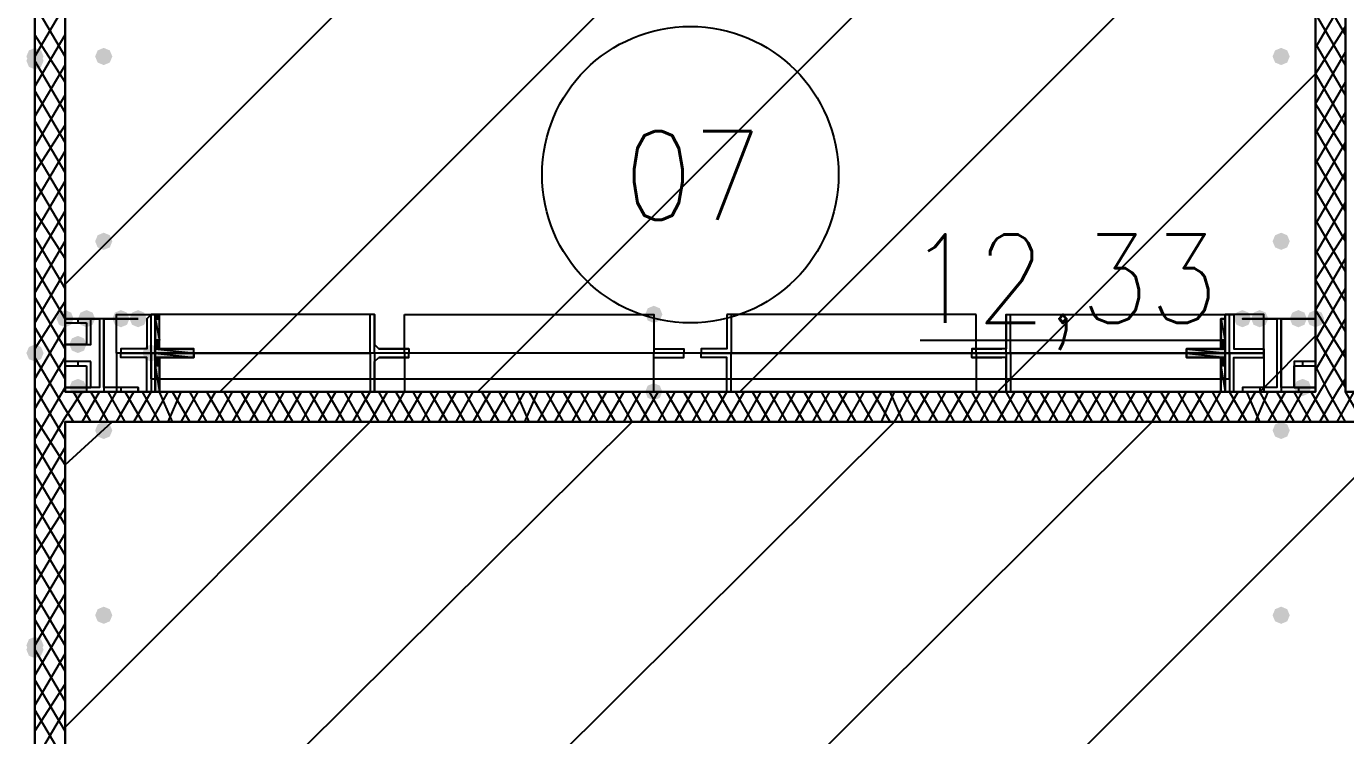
# Model space of a CAD drawing. Header units: millimetres. Extents: x 0 to 420, y 0 to 297.
# Drawn here: x 105.28 to 118.28, y 149.82 to 156.8 of the extents above; entities that cross this region are included whole.
import ezdxf

# ---------------------------------------------------------------- set-up
doc = ezdxf.new("R2010")
doc.units = ezdxf.units.MM
doc.layers.get('0').update_dxf_attribs({"linetype": 'CONTINUOUS'})
doc.styles.get("Standard").update_dxf_attribs({"font": 'STANDARD'})

msp = doc.modelspace()

# ---------------------------------------------------------------- hatches: boundary and pattern name
at = {"true_color": 0x000007}
h = msp.add_hatch(color=0, dxfattribs=at)
h.paths.add_polyline_path([(105.367667, 170.942), (105.367667, 153.585333)], flags=0)
h.paths.add_polyline_path([(105.367667, 153.585333), (105.367667, 170.942)], flags=0)
at = {"true_color": 0x0000fe}
for points in [[(105.452333, 156.506333), (105.427463, 156.446537), (105.367667, 156.421667), (105.307871, 156.446537), (105.283, 156.506333), (105.307871, 156.566129), (105.367667, 156.591), (105.427462, 156.566129)], [(105.452333, 156.464), (105.427463, 156.404204), (105.367667, 156.379333), (105.307871, 156.404204), (105.283, 156.464), (105.307871, 156.523796), (105.367667, 156.548667), (105.427462, 156.523796)], [(105.452333, 153.585333), (105.427463, 153.525537), (105.367667, 153.500667), (105.307871, 153.525537), (105.283, 153.585333), (105.307871, 153.645129), (105.367667, 153.67), (105.427462, 153.645129)], [(105.452333, 153.585333), (105.427463, 153.525537), (105.367667, 153.500667), (105.307871, 153.525537), (105.283, 153.585333), (105.307871, 153.645129), (105.367667, 153.67), (105.427462, 153.645129)], [(105.452333, 150.706667), (105.427463, 150.646871), (105.367667, 150.622), (105.307871, 150.646871), (105.283, 150.706667), (105.307871, 150.766462), (105.367667, 150.791333), (105.427462, 150.766463)], [(105.452333, 150.664333), (105.427463, 150.604537), (105.367667, 150.579667), (105.307871, 150.604537), (105.283, 150.664333), (105.307871, 150.724129), (105.367667, 150.749), (105.427462, 150.724129)]]:
    msp.add_hatch(color=0, dxfattribs=at).paths.add_polyline_path(points, flags=0)
at = {"true_color": 0x000007}
for points in [[(106.129667, 156.506333), (106.104796, 156.446537), (106.045, 156.421667), (105.985204, 156.446537), (105.960333, 156.506333), (105.985204, 156.566129), (106.045, 156.591), (106.104796, 156.566129)], [(117.729, 156.506333), (117.704129, 156.446537), (117.644333, 156.421667), (117.584538, 156.446537), (117.559667, 156.506333), (117.584537, 156.566129), (117.644333, 156.591), (117.704129, 156.566129)], [(106.129667, 154.686), (106.104796, 154.626204), (106.045, 154.601333), (105.985204, 154.626204), (105.960333, 154.686), (105.985204, 154.745796), (106.045, 154.770667), (106.104796, 154.745796)], [(117.729, 154.686), (117.704129, 154.626204), (117.644333, 154.601333), (117.584538, 154.626204), (117.559667, 154.686), (117.584537, 154.745796), (117.644333, 154.770667), (117.704129, 154.745796)], [(105.748667, 153.924), (105.723796, 153.864204), (105.664, 153.839333), (105.604204, 153.864204), (105.579333, 153.924), (105.604204, 153.983796), (105.664, 154.008667), (105.723796, 153.983796)], [(105.960333, 153.924), (105.935463, 153.864204), (105.875667, 153.839333), (105.815871, 153.864204), (105.791, 153.924), (105.815871, 153.983796), (105.875667, 154.008667), (105.935462, 153.983796)], [(106.299, 153.924), (106.274129, 153.864204), (106.214333, 153.839333), (106.154538, 153.864204), (106.129667, 153.924), (106.154537, 153.983796), (106.214333, 154.008667), (106.274129, 153.983796)], [(106.468333, 153.924), (106.443463, 153.864204), (106.383667, 153.839333), (106.323871, 153.864204), (106.299, 153.924), (106.323871, 153.983796), (106.383667, 154.008667), (106.443462, 153.983796)], [(111.548333, 153.966333), (111.523463, 153.906537), (111.463667, 153.881667), (111.403871, 153.906537), (111.379, 153.966333), (111.403871, 154.026129), (111.463667, 154.051), (111.523462, 154.026129)], [(117.348, 153.924), (117.323129, 153.864204), (117.263333, 153.839333), (117.203538, 153.864204), (117.178667, 153.924), (117.203537, 153.983796), (117.263333, 154.008667), (117.323129, 153.983796)], [(117.517333, 153.924), (117.492463, 153.864204), (117.432667, 153.839333), (117.372871, 153.864204), (117.348, 153.924), (117.372871, 153.983796), (117.432667, 154.008667), (117.492462, 153.983796)], [(117.898333, 153.924), (117.873463, 153.864204), (117.813667, 153.839333), (117.753871, 153.864204), (117.729, 153.924), (117.753871, 153.983796), (117.813667, 154.008667), (117.873462, 153.983796)], [(118.067667, 153.924), (118.042796, 153.864204), (117.983, 153.839333), (117.923204, 153.864204), (117.898333, 153.924), (117.923204, 153.983796), (117.983, 154.008667), (118.042796, 153.983796)], [(105.875667, 153.67), (105.850796, 153.610204), (105.791, 153.585333), (105.731204, 153.610204), (105.706333, 153.67), (105.731204, 153.729796), (105.791, 153.754667), (105.850796, 153.729796)], [(106.595333, 153.585333), (106.570463, 153.525537), (106.510667, 153.500667), (106.450871, 153.525537), (106.426, 153.585333), (106.450871, 153.645129), (106.510667, 153.67), (106.570462, 153.645129)], [(105.875667, 153.246667), (105.850796, 153.186871), (105.791, 153.162), (105.731204, 153.186871), (105.706333, 153.246667), (105.731204, 153.306462), (105.791, 153.331333), (105.850796, 153.306463)], [(111.548333, 153.204333), (111.523463, 153.144537), (111.463667, 153.119667), (111.403871, 153.144537), (111.379, 153.204333), (111.403871, 153.264129), (111.463667, 153.289), (111.523462, 153.264129)], [(117.940667, 153.246667), (117.915796, 153.186871), (117.856, 153.162), (117.796204, 153.186871), (117.771333, 153.246667), (117.796204, 153.306462), (117.856, 153.331333), (117.915796, 153.306463)], [(106.129667, 152.823333), (106.104796, 152.763537), (106.045, 152.738667), (105.985204, 152.763537), (105.960333, 152.823333), (105.985204, 152.883129), (106.045, 152.908), (106.104796, 152.883129)], [(117.729, 152.823333), (117.704129, 152.763537), (117.644333, 152.738667), (117.584538, 152.763537), (117.559667, 152.823333), (117.584537, 152.883129), (117.644333, 152.908), (117.704129, 152.883129)], [(106.129667, 151.003), (106.104796, 150.943204), (106.045, 150.918333), (105.985204, 150.943204), (105.960333, 151.003), (105.985204, 151.062796), (106.045, 151.087667), (106.104796, 151.062796)], [(117.729, 151.003), (117.704129, 150.943204), (117.644333, 150.918333), (117.584538, 150.943204), (117.559667, 151.003), (117.584537, 151.062796), (117.644333, 151.087667), (117.704129, 151.062796)]]:
    msp.add_hatch(color=0, dxfattribs=at).paths.add_polyline_path(points, flags=0)
at = {"true_color": 0x000062}
h = msp.add_hatch(color=0, dxfattribs=at)
h.paths.add_polyline_path([(106.553, 153.966333), (106.595333, 153.966333)], flags=0)
h.paths.add_polyline_path([(106.595333, 153.966333), (106.553, 153.966333)], flags=0)
h = msp.add_hatch(color=0, dxfattribs=at)
h.paths.add_polyline_path([(106.595333, 153.966333), (106.553, 153.966333), (106.595333, 153.924)], flags=0)
h.paths.add_polyline_path([(106.553, 153.966333), (106.595333, 153.924), (106.553, 153.924)], flags=0)
h.paths.add_polyline_path([(106.595333, 153.924), (106.553, 153.924)], flags=0)
h.paths.add_polyline_path([(106.553, 153.924), (106.595333, 153.924)], flags=0)
h = msp.add_hatch(color=0, dxfattribs=at)
h.paths.add_polyline_path([(106.595333, 153.924), (106.553, 153.924), (106.595333, 153.712333)], flags=0)
h.paths.add_polyline_path([(106.553, 153.924), (106.595333, 153.712333), (106.553, 153.712333)], flags=0)
for points in [[(117.094, 153.924), (117.051667, 153.924)], [(106.891667, 153.627667), (106.849333, 153.627667)], [(116.755333, 153.627667), (116.797667, 153.627667)], [(116.755333, 153.543), (116.797667, 153.543)], [(106.553, 153.204333), (106.595333, 153.204333)]]:
    msp.add_hatch(color=0, dxfattribs=at).paths.add_polyline_path(points, flags=0)
h = msp.add_hatch(color=0, dxfattribs=at)
h.paths.add_polyline_path([(117.094, 153.924), (117.051667, 153.924), (117.094, 153.712333)], flags=0)
h.paths.add_polyline_path([(117.051667, 153.924), (117.094, 153.712333), (117.051667, 153.712333)], flags=0)
h = msp.add_hatch(color=0, dxfattribs=at)
h.paths.add_polyline_path([(117.094, 153.966333), (117.094, 153.924)], flags=0)
h.paths.add_polyline_path([(117.094, 153.924), (117.094, 153.966333)], flags=0)
h = msp.add_hatch(color=0, dxfattribs=at)
h.paths.add_polyline_path([(106.595333, 153.712333), (106.553, 153.712333), (106.595333, 153.67)], flags=0)
h.paths.add_polyline_path([(106.553, 153.712333), (106.595333, 153.67), (106.553, 153.67)], flags=0)
h = msp.add_hatch(color=0, dxfattribs=at)
h.paths.add_polyline_path([(106.595333, 153.67), (106.553, 153.67), (106.595333, 153.627667)], flags=0)
h.paths.add_polyline_path([(106.553, 153.67), (106.595333, 153.627667), (106.553, 153.627667)], flags=0)
h.paths.add_polyline_path([(106.595333, 153.627667), (106.553, 153.627667)], flags=0)
h.paths.add_polyline_path([(106.553, 153.627667), (106.595333, 153.627667)], flags=0)
h.paths.add_polyline_path([(106.595333, 153.627667), (106.553, 153.627667)], flags=0)
h.paths.add_polyline_path([(106.595333, 153.627667), (106.553, 153.627667)], flags=0)
h = msp.add_hatch(color=0, dxfattribs=at)
h.paths.add_polyline_path([(106.637667, 153.627667), (106.553, 153.627667)], flags=0)
h.paths.add_polyline_path([(106.637667, 153.627667), (106.553, 153.627667), (106.595333, 153.627667)], flags=0)
h = msp.add_hatch(color=0, dxfattribs=at)
h.paths.add_polyline_path([(106.849333, 153.627667), (106.553, 153.627667)], flags=0)
h.paths.add_polyline_path([(106.849333, 153.627667), (106.553, 153.627667), (106.637667, 153.627667)], flags=0)
h = msp.add_hatch(color=0, dxfattribs=at)
h.paths.add_polyline_path([(106.934, 153.627667), (106.553, 153.627667)], flags=0)
h.paths.add_polyline_path([(106.553, 153.627667), (106.934, 153.627667)], flags=0)
h.paths.add_polyline_path([(106.934, 153.627667), (106.553, 153.627667)], flags=0)
h.paths.add_polyline_path([(106.934, 153.627667), (106.553, 153.627667), (106.891667, 153.627667)], flags=0)
h = msp.add_hatch(color=0, dxfattribs=at)
h.paths.add_polyline_path([(106.934, 153.627667), (106.553, 153.627667), (106.934, 153.585333)], flags=0)
h.paths.add_polyline_path([(106.553, 153.627667), (106.934, 153.585333), (106.553, 153.585333)], flags=0)
h.paths.add_polyline_path([(106.934, 153.585333), (106.553, 153.585333)], flags=0)
h.paths.add_polyline_path([(106.553, 153.585333), (106.934, 153.585333)], flags=0)
h.paths.add_polyline_path([(106.934, 153.585333), (106.553, 153.585333)], flags=0)
h.paths.add_polyline_path([(106.934, 153.585333), (106.553, 153.585333)], flags=0)
h.paths.add_polyline_path([(106.553, 153.585333), (106.934, 153.585333)], flags=0)
h.paths.add_polyline_path([(106.934, 153.585333), (106.553, 153.585333)], flags=0)
h.paths.add_polyline_path([(106.934, 153.585333), (106.553, 153.585333)], flags=0)
h.paths.add_polyline_path([(106.553, 153.585333), (106.934, 153.585333)], flags=0)
h = msp.add_hatch(color=0, dxfattribs=at)
h.paths.add_polyline_path([(106.849333, 153.627667), (106.891667, 153.627667)], flags=0)
h.paths.add_polyline_path([(106.891667, 153.627667), (106.849333, 153.627667)], flags=0)
h = msp.add_hatch(color=0, dxfattribs=at)
h.paths.add_polyline_path([(117.094, 153.627667), (116.755333, 153.627667)], flags=0)
h.paths.add_polyline_path([(116.755333, 153.627667), (117.094, 153.627667)], flags=0)
h.paths.add_polyline_path([(117.094, 153.627667), (116.755333, 153.627667)], flags=0)
h.paths.add_polyline_path([(117.094, 153.627667), (116.755333, 153.627667), (116.713, 153.627667)], flags=0)
h = msp.add_hatch(color=0, dxfattribs=at)
h.paths.add_polyline_path([(117.094, 153.627667), (116.713, 153.627667), (117.094, 153.585333)], flags=0)
h.paths.add_polyline_path([(116.713, 153.627667), (117.094, 153.585333), (116.713, 153.585333)], flags=0)
h.paths.add_polyline_path([(117.094, 153.585333), (116.713, 153.585333)], flags=0)
h.paths.add_polyline_path([(116.713, 153.585333), (117.094, 153.585333)], flags=0)
h.paths.add_polyline_path([(117.094, 153.585333), (116.713, 153.585333)], flags=0)
h.paths.add_polyline_path([(117.094, 153.585333), (116.713, 153.585333)], flags=0)
h.paths.add_polyline_path([(116.713, 153.585333), (117.094, 153.585333)], flags=0)
h.paths.add_polyline_path([(117.094, 153.585333), (116.713, 153.585333)], flags=0)
h.paths.add_polyline_path([(117.094, 153.585333), (116.713, 153.585333)], flags=0)
h.paths.add_polyline_path([(116.713, 153.585333), (117.094, 153.585333)], flags=0)
h = msp.add_hatch(color=0, dxfattribs=at)
h.paths.add_polyline_path([(116.755333, 153.627667), (116.797667, 153.627667)], flags=0)
h.paths.add_polyline_path([(116.797667, 153.627667), (116.755333, 153.627667)], flags=0)
h = msp.add_hatch(color=0, dxfattribs=at)
h.paths.add_polyline_path([(117.094, 153.627667), (117.051667, 153.627667)], flags=0)
h.paths.add_polyline_path([(117.051667, 153.627667), (117.094, 153.627667)], flags=0)
h.paths.add_polyline_path([(117.094, 153.627667), (117.051667, 153.627667)], flags=0)
h.paths.add_polyline_path([(117.094, 153.627667), (117.051667, 153.627667), (116.797667, 153.627667)], flags=0)
h = msp.add_hatch(color=0, dxfattribs=at)
h.paths.add_polyline_path([(117.094, 153.712333), (117.051667, 153.712333), (117.094, 153.67)], flags=0)
h.paths.add_polyline_path([(117.051667, 153.712333), (117.094, 153.67), (117.051667, 153.67)], flags=0)
h = msp.add_hatch(color=0, dxfattribs=at)
h.paths.add_polyline_path([(117.094, 153.67), (117.051667, 153.67), (117.094, 153.627667)], flags=0)
h.paths.add_polyline_path([(117.051667, 153.67), (117.094, 153.627667), (117.051667, 153.627667)], flags=0)
h.paths.add_polyline_path([(117.094, 153.627667), (117.051667, 153.627667)], flags=0)
h.paths.add_polyline_path([(117.051667, 153.627667), (117.094, 153.627667)], flags=0)
h.paths.add_polyline_path([(117.094, 153.627667), (117.051667, 153.627667)], flags=0)
h.paths.add_polyline_path([(117.094, 153.627667), (117.051667, 153.627667)], flags=0)
at = {"true_color": 0x000007}
h = msp.add_hatch(color=0, dxfattribs=at)
h.paths.add_polyline_path([(105.367667, 153.585333), (105.367667, 136.186333)], flags=0)
h.paths.add_polyline_path([(105.367667, 136.186333), (105.367667, 153.585333)], flags=0)
at = {"true_color": 0x000062}
h = msp.add_hatch(color=0, dxfattribs=at)
h.paths.add_polyline_path([(106.934, 153.585333), (106.553, 153.585333), (106.934, 153.543)], flags=0)
h.paths.add_polyline_path([(106.553, 153.585333), (106.934, 153.543), (106.553, 153.543)], flags=0)
h.paths.add_polyline_path([(106.934, 153.543), (106.553, 153.543)], flags=0)
h.paths.add_polyline_path([(106.553, 153.543), (106.934, 153.543)], flags=0)
h.paths.add_polyline_path([(106.934, 153.543), (106.553, 153.543)], flags=0)
h.paths.add_polyline_path([(106.934, 153.543), (106.553, 153.543)], flags=0)
h.paths.add_polyline_path([(106.553, 153.543), (106.934, 153.543)], flags=0)
h.paths.add_polyline_path([(106.934, 153.543), (106.553, 153.543)], flags=0)
h.paths.add_polyline_path([(106.934, 153.543), (106.553, 153.543)], flags=0)
h.paths.add_polyline_path([(106.553, 153.543), (106.934, 153.543)], flags=0)
h = msp.add_hatch(color=0, dxfattribs=at)
h.paths.add_polyline_path([(106.891667, 153.543), (106.849333, 153.543)], flags=0)
h.paths.add_polyline_path([(106.891667, 153.543), (106.849333, 153.543)], flags=0)
h.paths.add_polyline_path([(106.849333, 153.543), (106.891667, 153.543)], flags=0)
h.paths.add_polyline_path([(106.891667, 153.543), (106.553, 153.543)], flags=0)
h.paths.add_polyline_path([(106.891667, 153.543), (106.553, 153.543), (106.934, 153.543)], flags=0)
h = msp.add_hatch(color=0, dxfattribs=at)
h.paths.add_polyline_path([(106.637667, 153.543), (106.553, 153.543)], flags=0)
h.paths.add_polyline_path([(106.637667, 153.543), (106.553, 153.543), (106.849333, 153.543)], flags=0)
h = msp.add_hatch(color=0, dxfattribs=at)
h.paths.add_polyline_path([(106.553, 153.543), (106.595333, 153.543)], flags=0)
h.paths.add_polyline_path([(106.595333, 153.543), (106.553, 153.543)], flags=0)
h.paths.add_polyline_path([(106.595333, 153.543), (106.553, 153.543)], flags=0)
h.paths.add_polyline_path([(106.553, 153.543), (106.595333, 153.543)], flags=0)
h.paths.add_polyline_path([(106.595333, 153.543), (106.553, 153.543)], flags=0)
h.paths.add_polyline_path([(106.595333, 153.543), (106.553, 153.543), (106.637667, 153.543)], flags=0)
h = msp.add_hatch(color=0, dxfattribs=at)
h.paths.add_polyline_path([(106.595333, 153.543), (106.553, 153.543), (106.595333, 153.500667)], flags=0)
h.paths.add_polyline_path([(106.553, 153.543), (106.595333, 153.500667), (106.553, 153.500667)], flags=0)
h = msp.add_hatch(color=0, dxfattribs=at)
h.paths.add_polyline_path([(106.595333, 153.500667), (106.553, 153.500667), (106.595333, 153.458333)], flags=0)
h.paths.add_polyline_path([(106.553, 153.500667), (106.595333, 153.458333), (106.553, 153.458333)], flags=0)
h = msp.add_hatch(color=0, dxfattribs=at)
h.paths.add_polyline_path([(117.094, 153.585333), (116.713, 153.585333), (117.094, 153.543)], flags=0)
h.paths.add_polyline_path([(116.713, 153.585333), (117.094, 153.543), (116.713, 153.543)], flags=0)
h.paths.add_polyline_path([(117.094, 153.543), (116.713, 153.543)], flags=0)
h.paths.add_polyline_path([(116.713, 153.543), (117.094, 153.543)], flags=0)
h.paths.add_polyline_path([(117.094, 153.543), (116.713, 153.543)], flags=0)
h.paths.add_polyline_path([(117.094, 153.543), (116.713, 153.543)], flags=0)
h.paths.add_polyline_path([(116.713, 153.543), (117.094, 153.543)], flags=0)
h.paths.add_polyline_path([(117.094, 153.543), (116.713, 153.543)], flags=0)
h.paths.add_polyline_path([(117.094, 153.543), (116.713, 153.543), (116.755333, 153.543)], flags=0)
h = msp.add_hatch(color=0, dxfattribs=at)
h.paths.add_polyline_path([(116.713, 153.543), (117.094, 153.543)], flags=0)
h.paths.add_polyline_path([(117.094, 153.543), (116.755333, 153.543)], flags=0)
h.paths.add_polyline_path([(117.094, 153.543), (116.755333, 153.543)], flags=0)
h = msp.add_hatch(color=0, dxfattribs=at)
h.paths.add_polyline_path([(116.755333, 153.543), (116.797667, 153.543)], flags=0)
h.paths.add_polyline_path([(116.797667, 153.543), (116.755333, 153.543)], flags=0)
h = msp.add_hatch(color=0, dxfattribs=at)
h.paths.add_polyline_path([(117.094, 153.543), (116.797667, 153.543)], flags=0)
h.paths.add_polyline_path([(116.797667, 153.543), (117.094, 153.543), (117.051667, 153.543)], flags=0)
h = msp.add_hatch(color=0, dxfattribs=at)
h.paths.add_polyline_path([(117.051667, 153.543), (117.094, 153.543)], flags=0)
h.paths.add_polyline_path([(117.094, 153.543), (117.051667, 153.543)], flags=0)
h.paths.add_polyline_path([(117.094, 153.543), (117.051667, 153.543)], flags=0)
h.paths.add_polyline_path([(117.051667, 153.543), (117.094, 153.543)], flags=0)
h.paths.add_polyline_path([(117.094, 153.543), (117.051667, 153.543)], flags=0)
h.paths.add_polyline_path([(117.094, 153.543), (117.051667, 153.543)], flags=0)
h = msp.add_hatch(color=0, dxfattribs=at)
h.paths.add_polyline_path([(117.094, 153.543), (117.051667, 153.543), (117.094, 153.500667)], flags=0)
h.paths.add_polyline_path([(117.051667, 153.543), (117.094, 153.500667), (117.051667, 153.500667)], flags=0)
h = msp.add_hatch(color=0, dxfattribs=at)
h.paths.add_polyline_path([(117.094, 153.500667), (117.051667, 153.500667), (117.094, 153.458333)], flags=0)
h.paths.add_polyline_path([(117.051667, 153.500667), (117.094, 153.458333), (117.051667, 153.458333)], flags=0)
h = msp.add_hatch(color=0, dxfattribs=at)
h.paths.add_polyline_path([(106.595333, 153.458333), (106.553, 153.458333), (106.595333, 153.204333)], flags=0)
h.paths.add_polyline_path([(106.553, 153.458333), (106.595333, 153.204333), (106.553, 153.204333)], flags=0)
h.paths.add_polyline_path([(106.595333, 153.204333), (106.553, 153.204333)], flags=0)
h.paths.add_polyline_path([(106.553, 153.204333), (106.595333, 153.204333)], flags=0)
h.paths.add_polyline_path([(106.595333, 153.204333), (106.553, 153.204333)], flags=0)
h.paths.add_polyline_path([(106.595333, 153.204333), (106.553, 153.204333)], flags=0)

# ---------------------------------------------------------------- linework, layer by layer
at = {"color": 0, "true_color": 0x00001e}
msp.add_lwpolyline([(105.664001, 200.321333), (117.983001, 200.321333), (117.983001, 153.204333), (105.664001, 153.204333)], close=True, dxfattribs=at)
at = {"color": 0, "true_color": 0x000007}
for points in [[(105.367667, 173.439667), (105.367667, 118.448667)], [(105.367667, 170.942), (105.367667, 153.585333), (105.367667, 170.942), (105.367667, 153.585333)], [(118.279333, 153.204333), (118.279333, 164.380333)], [(105.664, 153.204333), (105.664, 161.628667)], [(117.983, 161.628667), (117.983, 153.204333)], [(118.279333, 156.718), (117.983, 157.226)], [(105.367667, 156.506333), (105.664, 157.014333)], [(105.664, 156.506333), (105.367667, 157.014333)], [(117.983, 156.591), (118.279333, 157.099)], [(118.279333, 156.421667), (117.983, 156.929667)], [(117.983, 156.337), (118.279333, 156.802667)], [(105.367667, 156.21), (105.664, 156.718)], [(105.664, 156.252333), (105.367667, 156.718)], [(118.279333, 156.125333), (117.983, 156.633333)], [(117.983, 156.040667), (118.279333, 156.548667)], [(105.664, 155.956), (105.367667, 156.464)], [(105.367667, 155.913667), (105.664, 156.421667)], [(118.279333, 155.829), (117.983, 156.337)], [(117.983, 155.744333), (118.279333, 156.252333)], [(105.664, 155.659667), (105.367667, 156.167667)], [(105.367667, 155.617333), (105.664, 156.125333)], [(118.279333, 155.575), (117.983, 156.040667)], [(105.664, 155.363333), (105.367667, 155.871333)], [(105.367667, 155.363333), (105.664, 155.829)], [(117.983, 155.448), (118.279333, 155.956)], [(118.279333, 155.278667), (117.983, 155.786667)], [(105.367667, 155.067), (105.664, 155.575)], [(105.664, 155.067), (105.367667, 155.575)], [(117.983, 155.151667), (118.279333, 155.659667)], [(118.279333, 154.982333), (117.983, 155.490333)], [(117.983, 154.855333), (118.279333, 155.363333)], [(105.367667, 154.770667), (105.664, 155.278667)], [(105.664, 154.770667), (105.367667, 155.278667)], [(118.279333, 154.686), (117.983, 155.194)], [(117.983, 154.559), (118.279333, 155.067)], [(105.367667, 154.474333), (105.664, 154.982333)], [(105.664, 154.516667), (105.367667, 154.982333)], [(118.279333, 154.389667), (117.983, 154.897667)], [(105.664, 154.220333), (105.367667, 154.728333)], [(105.367667, 154.178), (105.664, 154.686)], [(117.983, 154.305), (118.279333, 154.770667)], [(118.279333, 154.093333), (117.983, 154.601333)], [(105.664, 153.924), (105.367667, 154.432)], [(117.983, 154.008667), (118.279333, 154.516667)], [(105.367667, 153.881667), (105.664, 154.389667)], [(118.279333, 153.797), (117.983, 154.305)], [(117.983, 153.712333), (118.279333, 154.220333)], [(105.664, 153.627667), (105.367667, 154.135667)], [(105.367667, 153.627667), (105.664, 154.093333)], [(118.279333, 153.543), (117.983, 154.008667)], [(105.791, 153.924), (105.791, 153.881667)], [(106.045, 153.924), (106.045, 153.204333)], [(106.553, 153.585333), (106.172, 153.585333), (106.172, 153.966333), (106.553, 153.966333)], [(106.510667, 153.585333), (106.510667, 153.966333), (106.468333, 153.924), (106.468333, 153.67), (106.468333, 153.627667), (106.214333, 153.627667), (106.214333, 153.585333), (106.510667, 153.585333), (108.669667, 153.585333), (108.669667, 153.966333), (106.510667, 153.966333)], [(108.712, 153.966333), (106.553, 153.966333)], [(108.712, 153.585333), (108.712, 153.966333), (108.712, 153.924), (108.712, 153.67), (108.754333, 153.627667)], [(111.463667, 153.966333), (111.463667, 153.924), (111.463667, 153.67), (111.463667, 153.627667), (111.506, 153.627667), (111.717667, 153.627667), (111.76, 153.627667), (111.76, 153.585333)], [(112.183333, 153.966333), (112.183333, 153.924), (112.183333, 153.67), (112.183333, 153.627667), (111.929333, 153.627667), (111.929333, 153.585333)], [(112.225667, 153.966333), (112.183333, 153.966333)], [(114.935, 153.585333), (114.935, 153.966333), (114.935, 153.924), (114.935, 153.67), (114.935, 153.627667)], [(114.935, 153.966333), (117.094, 153.966333)], [(117.136333, 153.585333), (117.136333, 153.966333), (117.178667, 153.966333), (117.178667, 153.924), (117.178667, 153.67), (117.178667, 153.627667), (117.221, 153.627667), (117.432667, 153.627667), (117.475, 153.627667), (117.475, 153.585333), (117.136333, 153.585333), (114.977333, 153.585333), (114.977333, 153.966333), (117.136333, 153.966333)], [(117.094, 153.585333), (117.475, 153.585333), (117.475, 153.966333), (117.094, 153.966333)], [(117.644333, 153.924), (117.644333, 153.204333)], [(117.983, 153.416), (118.279333, 153.924)], [(105.367667, 153.331333), (105.664, 153.839333)], [(105.664, 153.331333), (105.367667, 153.839333)], [(118.279333, 153.246667), (117.983, 153.754667)], [(106.891667, 153.627667), (106.637667, 153.627667)], [(109.050667, 153.627667), (109.050667, 153.585333)], [(114.088333, 153.712333), (117.094, 153.712333)], [(114.935, 153.627667), (114.892667, 153.627667), (114.596333, 153.627667), (114.892667, 153.627667)], [(114.596333, 153.627667), (114.596333, 153.585333)], [(116.755333, 153.627667), (117.051667, 153.627667)], [(118.025333, 153.204333), (118.279333, 153.627667)], [(105.367667, 136.186333), (105.367667, 153.585333), (105.367667, 136.186333), (105.367667, 153.585333)], [(105.367667, 153.035), (105.664, 153.543)], [(105.664, 153.035), (105.367667, 153.543)], [(105.791, 153.500667), (105.791, 153.458333)], [(106.553, 153.585333), (106.172, 153.585333), (106.172, 153.204333), (106.553, 153.204333)], [(106.510667, 153.585333), (106.510667, 153.204333), (106.468333, 153.204333), (106.468333, 153.500667), (106.468333, 153.543), (106.214333, 153.543), (106.214333, 153.585333), (106.510667, 153.585333), (108.669667, 153.585333), (108.669667, 153.204333), (106.510667, 153.204333)], [(106.510667, 153.331333), (106.510667, 153.585333), (106.510667, 153.500667), (106.510667, 153.331333), (117.136333, 153.331333), (117.136333, 153.585333), (106.510667, 153.585333), (106.510667, 153.543)], [(108.712, 153.585333), (106.553, 153.585333)], [(108.712, 153.585333), (106.553, 153.585333)], [(106.891667, 153.543), (106.637667, 153.543)], [(109.050667, 153.585333), (108.712, 153.585333)], [(108.712, 153.585333), (108.712, 153.204333), (108.712, 153.500667), (108.754333, 153.543)], [(109.050667, 153.585333), (108.712, 153.585333)], [(109.050667, 153.543), (109.050667, 153.585333)], [(111.76, 153.585333), (111.463667, 153.585333)], [(111.76, 153.585333), (111.463667, 153.585333)], [(111.463667, 153.204333), (111.463667, 153.500667), (111.463667, 153.543), (111.506, 153.543), (111.717667, 153.543), (111.76, 153.543), (111.76, 153.585333)], [(111.929333, 153.585333), (112.225667, 153.585333)], [(111.929333, 153.585333), (112.225667, 153.585333)], [(112.183333, 153.204333), (112.183333, 153.500667), (112.183333, 153.543), (111.929333, 153.543), (111.929333, 153.585333)], [(114.596333, 153.585333), (114.935, 153.585333)], [(114.596333, 153.585333), (114.935, 153.585333)], [(114.596333, 153.543), (114.596333, 153.585333)], [(114.935, 153.543), (114.892667, 153.543), (114.596333, 153.543), (114.892667, 153.543)], [(114.935, 153.585333), (117.094, 153.585333)], [(114.935, 153.585333), (117.094, 153.585333)], [(114.935, 153.585333), (114.935, 153.204333), (114.935, 153.500667), (114.935, 153.543)], [(117.136333, 153.585333), (117.136333, 153.204333), (117.178667, 153.204333), (117.178667, 153.500667), (117.178667, 153.543), (117.221, 153.543), (117.432667, 153.543), (117.475, 153.543), (117.475, 153.585333), (117.136333, 153.585333), (114.977333, 153.585333), (114.977333, 153.204333), (117.136333, 153.204333)], [(116.755333, 153.543), (117.051667, 153.543)], [(117.094, 153.585333), (117.475, 153.585333), (117.475, 153.204333), (117.094, 153.204333)], [(117.856, 153.500667), (117.856, 153.458333)], [(118.11, 153.204333), (117.983, 153.458333)], [(105.367667, 152.738667), (105.664, 153.246667)], [(105.664, 152.738667), (105.367667, 153.246667)], [(105.664, 153.246667), (105.664, 153.204333)], [(105.875667, 153.246667), (105.875667, 153.204333)], [(106.214333, 153.246667), (106.214333, 153.204333)], [(106.383667, 153.246667), (106.383667, 153.204333)], [(117.263333, 153.246667), (117.263333, 153.204333)], [(117.432667, 153.246667), (117.432667, 153.204333)], [(117.813667, 153.246667), (117.813667, 153.204333)], [(117.983, 153.246667), (117.983, 153.204333)], [(118.194667, 153.204333), (118.279333, 153.331333)], [(105.664, 152.950333), (105.833333, 153.204333)], [(117.983, 153.204333), (105.664, 153.204333)], [(105.918, 152.908), (105.748667, 153.204333)], [(105.833333, 152.908), (106.002667, 153.204333)], [(106.087333, 152.908), (105.918, 153.204333)], [(106.002667, 152.908), (106.172, 153.204333)], [(106.256667, 152.908), (106.087333, 153.204333)], [(106.172, 152.908), (106.341333, 153.204333)], [(106.426, 152.908), (106.256667, 153.204333)], [(106.341333, 152.908), (106.510667, 153.204333)], [(106.595333, 152.908), (106.426, 153.204333)], [(106.510667, 152.908), (106.68, 153.204333)], [(108.712, 153.204333), (106.553, 153.204333)], [(106.722333, 152.908), (106.595333, 153.204333)], [(106.68, 152.908), (106.807, 153.204333)], [(106.891667, 152.908), (106.722333, 153.204333)], [(106.807, 152.908), (106.976333, 153.204333)], [(107.061, 152.908), (106.891667, 153.204333)], [(106.976333, 152.908), (107.145667, 153.204333)], [(107.230333, 152.908), (107.061, 153.204333)], [(107.145667, 152.908), (107.315, 153.204333)], [(107.399667, 152.908), (107.230333, 153.204333)], [(107.315, 152.908), (107.484333, 153.204333)], [(107.569, 152.908), (107.399667, 153.204333)], [(107.484333, 152.908), (107.653667, 153.204333)], [(107.738333, 152.908), (107.569, 153.204333)], [(107.653667, 152.908), (107.823, 153.204333)], [(107.907667, 152.908), (107.738333, 153.204333)], [(107.823, 152.908), (107.992333, 153.204333)], [(108.077, 152.908), (107.907667, 153.204333)], [(107.992333, 152.908), (108.161667, 153.204333)], [(108.246333, 152.908), (108.077, 153.204333)], [(108.161667, 152.908), (108.331, 153.204333)], [(108.415667, 152.908), (108.246333, 153.204333)], [(108.331, 152.908), (108.500333, 153.204333)], [(108.585, 152.908), (108.415667, 153.204333)], [(108.500333, 152.908), (108.669667, 153.204333)], [(108.754333, 152.908), (108.585, 153.204333)], [(108.669667, 152.908), (108.839, 153.204333)], [(108.923667, 152.908), (108.754333, 153.204333)], [(108.839, 152.908), (109.008333, 153.204333)], [(109.093, 152.908), (108.923667, 153.204333)], [(109.008333, 152.908), (109.177667, 153.204333)], [(109.262333, 152.908), (109.093, 153.204333)], [(109.177667, 152.908), (109.347, 153.204333)], [(109.431667, 152.908), (109.262333, 153.204333)], [(109.347, 152.908), (109.516333, 153.204333)], [(109.601, 152.908), (109.431667, 153.204333)], [(109.516333, 152.908), (109.685667, 153.204333)], [(109.770333, 152.908), (109.601, 153.204333)], [(109.685667, 152.908), (109.855, 153.204333)], [(109.939667, 152.908), (109.770333, 153.204333)], [(109.855, 152.908), (110.024333, 153.204333)], [(110.109, 152.908), (109.939667, 153.204333)], [(110.024333, 152.908), (110.193667, 153.204333)], [(110.236, 152.908), (110.109, 153.204333)], [(110.193667, 152.908), (110.320667, 153.204333)], [(110.405333, 152.908), (110.236, 153.204333)], [(110.320667, 152.908), (110.49, 153.204333)], [(110.574667, 152.908), (110.405333, 153.204333)], [(110.49, 152.908), (110.659333, 153.204333)], [(110.744, 152.908), (110.574667, 153.204333)], [(110.659333, 152.908), (110.828667, 153.204333)], [(110.913333, 152.908), (110.744, 153.204333)], [(110.828667, 152.908), (110.998, 153.204333)], [(111.082667, 152.908), (110.913333, 153.204333)], [(110.998, 152.908), (111.167333, 153.204333)], [(111.252, 152.908), (111.082667, 153.204333)], [(111.167333, 152.908), (111.336667, 153.204333)], [(111.421333, 152.908), (111.252, 153.204333)], [(111.336667, 152.908), (111.506, 153.204333)], [(111.590667, 152.908), (111.421333, 153.204333)], [(111.506, 152.908), (111.675333, 153.204333)], [(111.76, 152.908), (111.590667, 153.204333)], [(111.675333, 152.908), (111.844667, 153.204333)], [(111.929333, 152.908), (111.76, 153.204333)], [(111.844667, 152.908), (112.014, 153.204333)], [(112.098667, 152.908), (111.929333, 153.204333)], [(112.014, 152.908), (112.183333, 153.204333)], [(112.268, 152.908), (112.098667, 153.204333)], [(112.183333, 152.908), (112.352667, 153.204333)], [(112.225667, 153.204333), (112.183333, 153.204333)], [(112.437333, 152.908), (112.268, 153.204333)], [(112.352667, 152.908), (112.522, 153.204333)], [(112.606667, 152.908), (112.437333, 153.204333)], [(112.522, 152.908), (112.691333, 153.204333)], [(112.776, 152.908), (112.606667, 153.204333)], [(112.691333, 152.908), (112.860667, 153.204333)], [(112.945333, 152.908), (112.776, 153.204333)], [(112.860667, 152.908), (113.03, 153.204333)], [(113.114667, 152.908), (112.945333, 153.204333)], [(113.03, 152.908), (113.199333, 153.204333)], [(113.284, 152.908), (113.114667, 153.204333)], [(113.199333, 152.908), (113.368667, 153.204333)], [(113.453333, 152.908), (113.284, 153.204333)], [(113.368667, 152.908), (113.538, 153.204333)], [(113.622667, 152.908), (113.453333, 153.204333)], [(113.538, 152.908), (113.707333, 153.204333)], [(113.792, 152.908), (113.622667, 153.204333)], [(113.707333, 152.908), (113.834333, 153.204333)], [(113.919, 152.908), (113.792, 153.204333)], [(113.834333, 152.908), (114.003667, 153.204333)], [(114.088333, 152.908), (113.919, 153.204333)], [(114.003667, 152.908), (114.173, 153.204333)], [(114.257667, 152.908), (114.088333, 153.204333)], [(114.173, 152.908), (114.342333, 153.204333)], [(114.427, 152.908), (114.257667, 153.204333)], [(114.342333, 152.908), (114.511667, 153.204333)], [(114.596333, 152.908), (114.427, 153.204333)], [(114.511667, 152.908), (114.681, 153.204333)], [(114.765667, 152.908), (114.596333, 153.204333)], [(114.681, 152.908), (114.850333, 153.204333)], [(114.935, 152.908), (114.765667, 153.204333)], [(114.850333, 152.908), (115.019667, 153.204333)], [(115.104333, 152.908), (114.935, 153.204333)], [(114.935, 153.204333), (117.094, 153.204333)], [(115.019667, 152.908), (115.189, 153.204333)], [(115.273667, 152.908), (115.104333, 153.204333)], [(115.189, 152.908), (115.358333, 153.204333)], [(115.443, 152.908), (115.273667, 153.204333)], [(115.358333, 152.908), (115.527667, 153.204333)], [(115.612333, 152.908), (115.443, 153.204333)], [(115.527667, 152.908), (115.697, 153.204333)], [(115.781667, 152.908), (115.612333, 153.204333)], [(115.697, 152.908), (115.866333, 153.204333)], [(115.951, 152.908), (115.781667, 153.204333)], [(115.866333, 152.908), (116.035667, 153.204333)], [(116.120333, 152.908), (115.951, 153.204333)], [(116.035667, 152.908), (116.205, 153.204333)], [(116.289667, 152.908), (116.120333, 153.204333)], [(116.205, 152.908), (116.374333, 153.204333)], [(116.459, 152.908), (116.289667, 153.204333)], [(116.374333, 152.908), (116.543667, 153.204333)], [(116.628333, 152.908), (116.459, 153.204333)], [(116.543667, 152.908), (116.713, 153.204333)], [(116.797667, 152.908), (116.628333, 153.204333)], [(116.713, 152.908), (116.882333, 153.204333)], [(116.967, 152.908), (116.797667, 153.204333)], [(116.882333, 152.908), (117.051667, 153.204333)], [(117.136333, 152.908), (116.967, 153.204333)], [(117.051667, 152.908), (117.221, 153.204333)], [(117.305667, 152.908), (117.136333, 153.204333)], [(117.221, 152.908), (117.390333, 153.204333)], [(117.432667, 152.908), (117.305667, 153.204333)], [(117.390333, 152.908), (117.517333, 153.204333)], [(117.602, 152.908), (117.432667, 153.204333)], [(117.517333, 152.908), (117.686667, 153.204333)], [(117.771333, 152.908), (117.602, 153.204333)], [(117.686667, 152.908), (117.856, 153.204333)], [(117.940667, 152.908), (117.771333, 153.204333)], [(117.856, 152.908), (118.025333, 153.204333)], [(118.11, 152.908), (117.940667, 153.204333)], [(118.025333, 152.908), (118.194667, 153.204333)], [(118.279333, 152.908), (118.11, 153.204333)], [(118.194667, 152.908), (118.364, 153.204333)], [(118.448667, 152.908), (118.279333, 153.204333)], [(120.946333, 153.204333), (118.279333, 153.204333)], [(105.748667, 152.908), (105.664, 153.035)], [(105.367667, 152.442333), (105.664, 152.950333)], [(105.664, 152.484667), (105.367667, 152.950333)], [(105.664, 152.908), (120.946333, 152.908)], [(105.664, 124.502333), (105.664, 152.908)], [(105.664, 152.188333), (105.367667, 152.696333)], [(105.367667, 152.146), (105.664, 152.654)], [(105.664, 151.892), (105.367667, 152.4)], [(105.367667, 151.849667), (105.664, 152.357667)], [(105.664, 151.595667), (105.367667, 152.103667)], [(105.367667, 151.595667), (105.664, 152.061333)], [(105.367667, 151.299333), (105.664, 151.807333)], [(105.664, 151.299333), (105.367667, 151.807333)], [(105.367667, 151.003), (105.664, 151.511)], [(105.664, 151.003), (105.367667, 151.511)], [(105.367667, 150.706667), (105.664, 151.214667)], [(105.664, 150.706667), (105.367667, 151.214667)], [(105.664, 150.452667), (105.367667, 150.960667)], [(105.367667, 150.410333), (105.664, 150.918333)], [(105.664, 150.156333), (105.367667, 150.664333)], [(105.367667, 150.114), (105.664, 150.622)], [(105.664, 149.86), (105.367667, 150.368)], [(105.367667, 149.86), (105.664, 150.325667)], [(105.367667, 149.563667), (105.664, 150.071667)], [(105.664, 149.563667), (105.367667, 150.071667)]]:
    msp.add_lwpolyline(points, dxfattribs=at)
for points in [[(105.367667, 170.942), (105.367667, 153.585333)], [(105.367667, 153.585333), (105.367667, 170.942)], [(105.367667, 170.942), (105.367667, 153.585333)], [(105.367667, 170.942), (105.367667, 153.585333)], [(118.279333, 164.380333), (118.279333, 153.204333), (134.874, 153.204333), (134.874, 164.380333)], [(105.918, 153.924), (105.664, 153.924), (105.664, 153.67), (105.918, 153.67)], [(106.383667, 153.924), (105.664, 153.924), (106.002667, 153.924), (106.002667, 153.246667), (105.664, 153.246667), (105.664, 153.204333), (106.383667, 153.204333), (106.383667, 153.246667), (106.045, 153.246667), (106.045, 153.924)], [(105.875667, 153.881667), (105.875667, 153.67), (105.664, 153.67), (105.664, 153.881667)], [(109.008333, 153.966333), (111.463667, 153.966333), (111.463667, 153.585333), (109.008333, 153.585333)], [(114.638667, 153.966333), (112.225667, 153.966333), (112.225667, 153.585333), (114.638667, 153.585333)], [(117.983, 153.924), (117.263333, 153.924), (117.602, 153.924), (117.602, 153.246667), (117.263333, 153.246667), (117.263333, 153.204333), (117.983, 153.204333), (117.983, 153.246667), (117.644333, 153.246667), (117.644333, 153.924)], [(108.754333, 153.627667), (109.050667, 153.627667)], [(105.367667, 153.585333), (105.367667, 136.186333)], [(105.367667, 136.186333), (105.367667, 153.585333)], [(105.367667, 136.186333), (105.367667, 153.585333)], [(105.367667, 136.186333), (105.367667, 153.585333)], [(105.918, 153.500667), (105.664, 153.500667), (105.664, 153.246667), (105.918, 153.246667)], [(108.754333, 153.543), (109.050667, 153.543)], [(109.008333, 153.204333), (111.463667, 153.204333), (111.463667, 153.585333), (109.008333, 153.585333)], [(114.638667, 153.204333), (112.225667, 153.204333), (112.225667, 153.585333), (114.638667, 153.585333)], [(117.983, 153.500667), (117.771333, 153.500667), (117.771333, 153.246667), (117.983, 153.246667)], [(105.875667, 153.458333), (105.875667, 153.246667), (105.664, 153.246667), (105.664, 153.458333)], [(117.983, 153.458333), (117.983, 153.246667), (117.771333, 153.246667), (117.771333, 153.458333)], [(105.664, 124.502333), (122.174, 124.502333), (122.174, 118.448667), (134.874, 118.448667), (134.874, 152.908), (105.664, 152.908), (105.664, 136.567333)]]:
    msp.add_lwpolyline(points, close=True, dxfattribs=at)
at = {"color": 0, "true_color": 0x00001e}
for points in [[(105.664001, 154.262666), (117.983001, 166.581666)], [(107.188001, 153.204333), (117.983001, 163.999333)], [(109.728001, 153.204333), (117.983001, 161.459333)], [(112.310335, 153.204333), (117.983001, 158.876999)], [(114.850335, 153.204333), (117.983001, 156.336999)], [(117.432668, 153.204333), (117.983001, 153.754666)]]:
    msp.add_lwpolyline(points, dxfattribs=at)
at = {"color": 0, "true_color": 0x000001}
for points in [[(105.664001, 139.657666), (130.386668, 164.380333)], [(105.664001, 152.484666), (106.129668, 152.907999)], [(105.664001, 149.902333), (108.669668, 152.907999)], [(105.664001, 147.362333), (111.252001, 152.907999)], [(105.664001, 144.779999), (113.834335, 152.907999)], [(105.664001, 142.239999), (116.374335, 152.907999)]]:
    msp.add_lwpolyline(points, dxfattribs=at)
at = {"color": 0, "true_color": 0x000098}
msp.add_lwpolyline([(105.664, 153.204333), (117.983, 153.204333), (117.983, 161.628667), (105.664, 161.628667)], close=True, dxfattribs=at)
at = {"color": 0, "true_color": 0x000062}
for points in [[(106.553, 153.966333), (106.595333, 153.966333)], [(106.595333, 153.966333), (106.553, 153.966333)], [(106.595333, 153.966333), (106.553, 153.966333), (106.595333, 153.924)], [(106.553, 153.966333), (106.595333, 153.924), (106.553, 153.924)], [(106.595333, 153.924), (106.553, 153.924)], [(106.553, 153.924), (106.595333, 153.924)], [(106.595333, 153.924), (106.553, 153.924), (106.595333, 153.712333)], [(106.553, 153.924), (106.595333, 153.712333), (106.553, 153.712333)], [(117.094, 153.924), (117.051667, 153.924)], [(117.094, 153.924), (117.051667, 153.924), (117.094, 153.712333)], [(117.051667, 153.924), (117.094, 153.712333), (117.051667, 153.712333)], [(117.094, 153.966333), (117.094, 153.924)], [(117.094, 153.924), (117.094, 153.966333)], [(106.595333, 153.712333), (106.553, 153.712333), (106.595333, 153.67)], [(106.553, 153.712333), (106.595333, 153.67), (106.553, 153.67)], [(106.595333, 153.67), (106.553, 153.67), (106.595333, 153.627667)], [(106.553, 153.67), (106.595333, 153.627667), (106.553, 153.627667)], [(106.595333, 153.627667), (106.553, 153.627667)], [(106.553, 153.627667), (106.595333, 153.627667)], [(106.595333, 153.627667), (106.553, 153.627667)], [(106.595333, 153.627667), (106.553, 153.627667)], [(106.637667, 153.627667), (106.553, 153.627667)], [(106.637667, 153.627667), (106.553, 153.627667), (106.595333, 153.627667)], [(106.849333, 153.627667), (106.553, 153.627667)], [(106.849333, 153.627667), (106.553, 153.627667), (106.637667, 153.627667)], [(106.934, 153.627667), (106.553, 153.627667)], [(106.553, 153.627667), (106.934, 153.627667)], [(106.934, 153.627667), (106.553, 153.627667)], [(106.934, 153.627667), (106.553, 153.627667), (106.891667, 153.627667)], [(106.934, 153.627667), (106.553, 153.627667), (106.934, 153.585333)], [(106.553, 153.627667), (106.934, 153.585333), (106.553, 153.585333)], [(106.891667, 153.627667), (106.849333, 153.627667)], [(106.849333, 153.627667), (106.891667, 153.627667)], [(106.891667, 153.627667), (106.849333, 153.627667)], [(117.094, 153.627667), (116.755333, 153.627667), (116.713, 153.627667)], [(117.094, 153.627667), (116.713, 153.627667), (117.094, 153.585333)], [(116.713, 153.627667), (117.094, 153.585333), (116.713, 153.585333)], [(116.755333, 153.627667), (116.797667, 153.627667)], [(116.755333, 153.627667), (116.797667, 153.627667)], [(116.797667, 153.627667), (116.755333, 153.627667)], [(117.094, 153.627667), (116.755333, 153.627667)], [(116.755333, 153.627667), (117.094, 153.627667)], [(117.094, 153.627667), (116.755333, 153.627667)], [(117.094, 153.627667), (117.051667, 153.627667), (116.797667, 153.627667)], [(117.094, 153.712333), (117.051667, 153.712333), (117.094, 153.67)], [(117.051667, 153.712333), (117.094, 153.67), (117.051667, 153.67)], [(117.094, 153.67), (117.051667, 153.67), (117.094, 153.627667)], [(117.051667, 153.67), (117.094, 153.627667), (117.051667, 153.627667)], [(117.094, 153.627667), (117.051667, 153.627667)], [(117.051667, 153.627667), (117.094, 153.627667)], [(117.094, 153.627667), (117.051667, 153.627667)], [(117.094, 153.627667), (117.051667, 153.627667)], [(117.094, 153.627667), (117.051667, 153.627667)], [(117.051667, 153.627667), (117.094, 153.627667)], [(117.094, 153.627667), (117.051667, 153.627667)], [(106.934, 153.585333), (106.553, 153.585333)], [(106.553, 153.585333), (106.934, 153.585333)], [(106.934, 153.585333), (106.553, 153.585333)], [(106.934, 153.585333), (106.553, 153.585333)], [(106.553, 153.585333), (106.934, 153.585333)], [(106.934, 153.585333), (106.553, 153.585333)], [(106.934, 153.585333), (106.553, 153.585333)], [(106.553, 153.585333), (106.934, 153.585333)], [(106.934, 153.585333), (106.553, 153.585333), (106.934, 153.543)], [(106.553, 153.585333), (106.934, 153.543), (106.553, 153.543)], [(106.934, 153.543), (106.553, 153.543)], [(106.553, 153.543), (106.934, 153.543)], [(106.934, 153.543), (106.553, 153.543)], [(106.934, 153.543), (106.553, 153.543)], [(106.553, 153.543), (106.934, 153.543)], [(106.934, 153.543), (106.553, 153.543)], [(106.934, 153.543), (106.553, 153.543)], [(106.553, 153.543), (106.934, 153.543)], [(106.891667, 153.543), (106.553, 153.543)], [(106.891667, 153.543), (106.553, 153.543), (106.934, 153.543)], [(106.637667, 153.543), (106.553, 153.543)], [(106.637667, 153.543), (106.553, 153.543), (106.849333, 153.543)], [(106.553, 153.543), (106.595333, 153.543)], [(106.595333, 153.543), (106.553, 153.543)], [(106.595333, 153.543), (106.553, 153.543)], [(106.553, 153.543), (106.595333, 153.543)], [(106.595333, 153.543), (106.553, 153.543)], [(106.595333, 153.543), (106.553, 153.543), (106.637667, 153.543)], [(106.595333, 153.543), (106.553, 153.543), (106.595333, 153.500667)], [(106.553, 153.543), (106.595333, 153.500667), (106.553, 153.500667)], [(106.595333, 153.500667), (106.553, 153.500667), (106.595333, 153.458333)], [(106.553, 153.500667), (106.595333, 153.458333), (106.553, 153.458333)], [(106.891667, 153.543), (106.849333, 153.543)], [(106.891667, 153.543), (106.849333, 153.543)], [(106.849333, 153.543), (106.891667, 153.543)], [(117.094, 153.585333), (116.713, 153.585333)], [(116.713, 153.585333), (117.094, 153.585333)], [(117.094, 153.585333), (116.713, 153.585333)], [(117.094, 153.585333), (116.713, 153.585333)], [(116.713, 153.585333), (117.094, 153.585333)], [(117.094, 153.585333), (116.713, 153.585333)], [(117.094, 153.585333), (116.713, 153.585333)], [(116.713, 153.585333), (117.094, 153.585333)], [(117.094, 153.585333), (116.713, 153.585333), (117.094, 153.543)], [(116.713, 153.585333), (117.094, 153.543), (116.713, 153.543)], [(117.094, 153.543), (116.713, 153.543)], [(116.713, 153.543), (117.094, 153.543)], [(117.094, 153.543), (116.713, 153.543)], [(117.094, 153.543), (116.713, 153.543)], [(116.713, 153.543), (117.094, 153.543)], [(117.094, 153.543), (116.713, 153.543)], [(117.094, 153.543), (116.713, 153.543), (116.755333, 153.543)], [(116.713, 153.543), (117.094, 153.543)], [(117.094, 153.543), (116.755333, 153.543)], [(117.094, 153.543), (116.755333, 153.543)], [(116.755333, 153.543), (116.797667, 153.543)], [(116.755333, 153.543), (116.797667, 153.543)], [(116.797667, 153.543), (116.755333, 153.543)], [(117.094, 153.543), (116.797667, 153.543)], [(116.797667, 153.543), (117.094, 153.543), (117.051667, 153.543)], [(117.051667, 153.543), (117.094, 153.543)], [(117.094, 153.543), (117.051667, 153.543)], [(117.094, 153.543), (117.051667, 153.543)], [(117.051667, 153.543), (117.094, 153.543)], [(117.094, 153.543), (117.051667, 153.543)], [(117.094, 153.543), (117.051667, 153.543)], [(117.094, 153.543), (117.051667, 153.543), (117.094, 153.500667)], [(117.051667, 153.543), (117.094, 153.500667), (117.051667, 153.500667)], [(117.094, 153.500667), (117.051667, 153.500667), (117.094, 153.458333)], [(117.051667, 153.500667), (117.094, 153.458333), (117.051667, 153.458333)], [(106.595333, 153.458333), (106.553, 153.458333), (106.595333, 153.204333)], [(106.553, 153.458333), (106.595333, 153.204333), (106.553, 153.204333)], [(117.094, 153.458333), (117.051667, 153.458333), (117.094, 153.204333)], [(117.051667, 153.458333), (117.094, 153.204333), (117.051667, 153.204333)], [(106.595333, 153.204333), (106.553, 153.204333)], [(106.553, 153.204333), (106.595333, 153.204333)], [(106.595333, 153.204333), (106.553, 153.204333)], [(106.595333, 153.204333), (106.553, 153.204333)], [(106.553, 153.204333), (106.595333, 153.204333)], [(117.094, 153.204333), (117.051667, 153.204333)], [(117.051667, 153.204333), (117.094, 153.204333)]]:
    msp.add_lwpolyline(points, close=True, dxfattribs=at)
for points in [[(106.553, 153.966333), (106.553, 153.585333), (106.934, 153.585333), (106.553, 153.585333), (106.553, 153.204333)], [(106.934, 153.585333), (106.934, 153.627667), (106.891667, 153.627667), (106.849333, 153.627667), (106.637667, 153.627667), (106.595333, 153.627667), (106.595333, 153.67), (106.595333, 153.712333), (106.595333, 153.924), (106.595333, 153.966333), (106.553, 153.966333)], [(117.094, 153.966333), (117.094, 153.585333), (116.713, 153.585333), (117.094, 153.585333), (117.094, 153.204333)], [(117.094, 153.966333), (117.094, 153.924), (117.051667, 153.924), (117.051667, 153.712333), (117.051667, 153.67), (117.051667, 153.627667), (116.797667, 153.627667), (116.755333, 153.627667), (116.713, 153.627667), (116.713, 153.585333)], [(106.934, 153.585333), (106.934, 153.543), (106.891667, 153.543), (106.849333, 153.543), (106.637667, 153.543), (106.595333, 153.543), (106.595333, 153.500667), (106.595333, 153.458333), (106.595333, 153.204333), (106.553, 153.204333)], [(116.713, 153.585333), (116.713, 153.543), (116.755333, 153.543), (116.797667, 153.543), (117.051667, 153.543), (117.051667, 153.500667), (117.051667, 153.458333), (117.051667, 153.204333), (117.094, 153.204333)]]:
    msp.add_lwpolyline(points, dxfattribs=at)
at = {"color": 0, "true_color": 0x000007}
msp.add_circle((111.8235, 155.342167), 1.4605, dxfattribs=at)

# ---------------------------------------------------------------- texts
at = {"color": 0, "true_color": 0x000007, "char_height": 0.872032, "attachment_point": 1}
for s, insert, width in [('07', (111.167332, 155.769701), 1.06581688), ('12,33', (113.961339, 154.753699), 2.56764984)]:
    msp.add_mtext(s, dxfattribs=dict(at, insert=insert, width=width))

doc.saveas('drawing.dxf')
